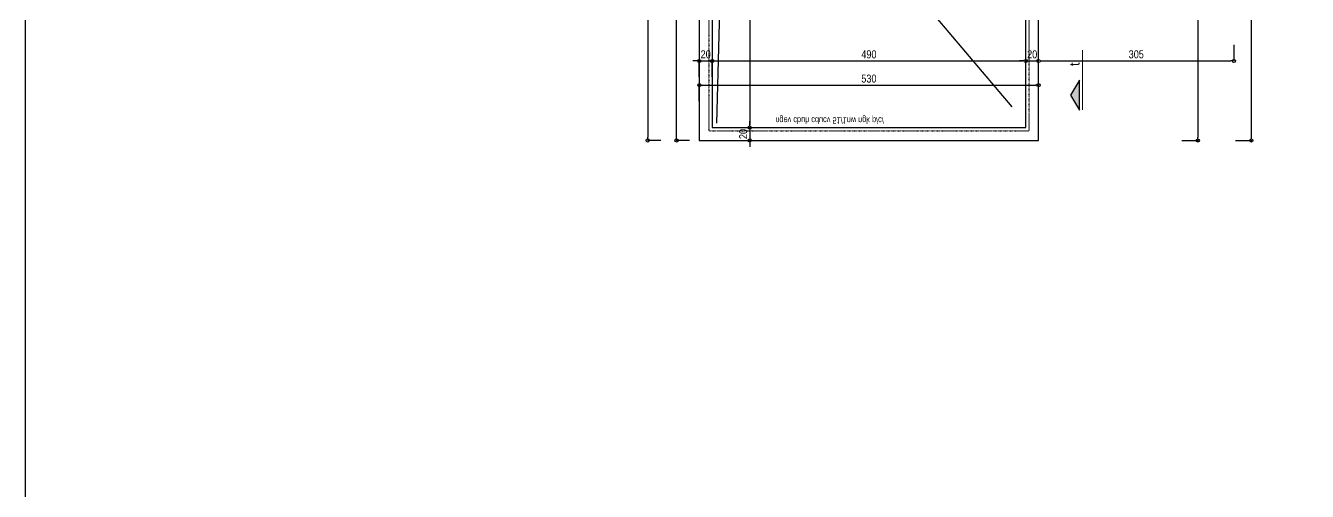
# Model space of a CAD drawing. Header units: millimetres. Extents: x 16987892 to 17014545, y 63475219 to 63484768.
# Drawn here: x 17011338 to 17013339, y 63480599 to 63481326 of the extents above; entities that cross this region are included whole.
import ezdxf

# ---------------------------------------------------------------- set-up
doc = ezdxf.new("R2010")
doc.units = ezdxf.units.MM
doc.header["$LTSCALE"] = 0.01
doc.linetypes.add('ACAD_ISO03W100', pattern=[30, 12, -18])
for name, color, linetype in [('column', 3, 'Continuous'), ('DIM 50', 5, 'Continuous'), ('Hidden', 1, 'ACAD_ISO03W100'), ('SANIT', 5, 'Continuous'), ('Symbols', 1, 'Continuous'), ('Text50', 2, 'Continuous'), ('wall', 2, 'Continuous')]:
    doc.layers.add(name, color=color, linetype=linetype)
doc.styles.add('DIM', font='oron_.shx', dxfattribs={"width": 0.85})
doc.styles.add('MIRYL', font='techno_m')
doc.styles.add('mvt-mirym', font='mvt-mirym.shx')
doc.dimstyles.new('RIKI 1_50', dxfattribs={"dimscale": 5, "dimtxt": 2.5, "dimasz": 1, "dimexe": 0.1, "dimexo": 3, "dimgap": 0.8, "dimtad": 1, "dimdec": 1, "dimrnd": 1, "dimdsep": 46, "dimtxsty": 'DIM', "dimblk": 'DOTBLANK', "dimcen": 0.15, "dimdle": 0.1, "dimclrt": 7, "dimadec": 0, "dimazin": 0, "dimtfac": 1, "dimtdec": 1, "dimtix": 1, "dimtmove": 2, "dimatfit": 3, "dimfxl": 5, "dimfxlon": 1, "dimtolj": 1, "dimarcsym": 0})

# ---------------------------------------------------------------- blocks, each defined once
blk = doc.blocks.new('sec')
h = blk.add_hatch(color=256)
h.dxf.hatch_style = 1
h.paths.add_polyline_path([(1000, 50), (750, 200), (500, 50)])
for p, q in [((500, 50), (750, 200)), ((1000, 50), (500, 50)), ((750, 200), (1000, 50))]:
    blk.add_line(p, q)
at = {"const_width": 20}
blk.add_lwpolyline([(0, 0), (1000, 0)], dxfattribs=at)
blk = doc.blocks.new('_DotBlank')
at = {"color": 0, "linetype": 'ByBlock', "lineweight": -2}
blk.add_line((-0.5, 0), (-1, 0), dxfattribs=at)
blk.add_circle((0, 0), 0.5, dxfattribs=at)
blk = doc.blocks.new('*D670')
at = {"layer": 'DEFPOINTS', "color": 0, "ltscale": 100, "transparency": 16777216}
for p in [(17012354.1, 63482136.8), (17012389.6, 63482136.8), (17012389.6, 63481146.8)]:
    blk.add_point(p, dxfattribs=at)
at = {"layer": 'DIM 50', "color": 0, "lineweight": -2, "ltscale": 100, "transparency": 16777216}
for p, q in [((17012374.6, 63482136.8), (17012353.6, 63482136.8)), ((17012354.1, 63481151.8), (17012354.1, 63482131.8)), ((17012374.6, 63481146.8), (17012353.6, 63481146.8))]:
    blk.add_line(p, q, dxfattribs=at)
at = {"layer": 'DIM 50', "color": 0, "lineweight": -2, "ltscale": 100, "transparency": 16777216, "xscale": 5, "yscale": 5, "zscale": 5}
for p, rotation in [((17012354.1, 63482136.8), 90), ((17012354.1, 63481146.8), 270)]:
    blk.add_blockref('_DotBlank', p, dxfattribs=dict(at, rotation=rotation))
at = {"layer": 'DIM 50', "color": 7, "ltscale": 100, "transparency": 16777216, "insert": (17012343.8, 63481641.8), "char_height": 12.5, "attachment_point": 5, "rotation": 90, "style": 'DIM'}
blk.add_mtext('\\A1;990', dxfattribs=at)
blk = doc.blocks.new('*D642')
at = {"layer": 'DEFPOINTS', "color": 0, "ltscale": 100, "transparency": 16777216}
for p in [(17012344.6, 63482336.8), (17012309.1, 63481146.8), (17012344.6, 63481146.8)]:
    blk.add_point(p, dxfattribs=at)
at = {"layer": 'DIM 50', "color": 0, "lineweight": -2, "ltscale": 100, "transparency": 16777216}
for p, q in [((17012329.6, 63482336.8), (17012308.6, 63482336.8)), ((17012309.1, 63482331.8), (17012309.1, 63481151.8)), ((17012329.6, 63481146.8), (17012308.6, 63481146.8))]:
    blk.add_line(p, q, dxfattribs=at)
at = {"layer": 'DIM 50', "color": 0, "lineweight": -2, "ltscale": 100, "transparency": 16777216, "xscale": 5, "yscale": 5, "zscale": 5}
for p, rotation in [((17012309.1, 63482336.8), 90), ((17012309.1, 63481146.8), 270)]:
    blk.add_blockref('_DotBlank', p, dxfattribs=dict(at, rotation=rotation))
at = {"layer": 'DIM 50', "color": 7, "ltscale": 100, "transparency": 16777216, "insert": (17012298.8, 63481741.8), "char_height": 12.5, "attachment_point": 5, "rotation": 90, "style": 'DIM'}
blk.add_mtext('\\A1;1190', dxfattribs=at)
blk = doc.blocks.new('*D672')
at = {"layer": 'DEFPOINTS', "color": 0, "ltscale": 100, "transparency": 16777216}
for p in [(17012919.5, 63481233), (17012389.6, 63481146.8), (17012919.5, 63481146.7)]:
    blk.add_point(p, dxfattribs=at)
at = {"layer": 'DIM 50', "color": 0, "lineweight": -2, "ltscale": 100, "transparency": 16777216}
for p, q in [((17012389.6, 63481208), (17012389.6, 63481233.5)), ((17012394.6, 63481233), (17012914.5, 63481233)), ((17012919.5, 63481208), (17012919.5, 63481233.5))]:
    blk.add_line(p, q, dxfattribs=at)
at = {"layer": 'DIM 50', "color": 0, "lineweight": -2, "ltscale": 100, "transparency": 16777216, "xscale": 5, "yscale": 5, "zscale": 5, "rotation": 180}
blk.add_blockref('_DotBlank', (17012389.6, 63481233), dxfattribs=at)
at = {"layer": 'DIM 50', "color": 0, "lineweight": -2, "ltscale": 100, "transparency": 16777216, "xscale": 5, "yscale": 5, "zscale": 5}
blk.add_blockref('_DotBlank', (17012919.5, 63481233), dxfattribs=at)
at = {"layer": 'DIM 50', "color": 7, "ltscale": 100, "transparency": 16777216, "insert": (17012654.5, 63481243.2), "char_height": 12.5, "attachment_point": 5, "style": 'DIM'}
blk.add_mtext('\\A1;530', dxfattribs=at)
blk = doc.blocks.new('*D673')
at = {"layer": 'DEFPOINTS', "color": 0, "ltscale": 100, "transparency": 16777216}
for p in [(17012409.6, 63481270.8), (17012409.6, 63481166.8), (17012389.6, 63481146.8)]:
    blk.add_point(p, dxfattribs=at)
at = {"layer": 'DIM 50', "color": 0, "lineweight": -2, "ltscale": 100, "transparency": 16777216}
for p, q in [((17012384.6, 63481270.8), (17012379.6, 63481270.8)), ((17012389.6, 63481245.8), (17012389.6, 63481271.3)), ((17012389.6, 63481270.8), (17012409.6, 63481270.8)), ((17012409.6, 63481245.8), (17012409.6, 63481271.3)), ((17012414.6, 63481270.8), (17012419.6, 63481270.8))]:
    blk.add_line(p, q, dxfattribs=at)
at = {"layer": 'DIM 50', "color": 0, "lineweight": -2, "ltscale": 100, "transparency": 16777216, "xscale": 5, "yscale": 5, "zscale": 5}
blk.add_blockref('_DotBlank', (17012389.6, 63481270.8), dxfattribs=at)
at = {"layer": 'DIM 50', "color": 0, "lineweight": -2, "ltscale": 100, "transparency": 16777216, "xscale": 5, "yscale": 5, "zscale": 5, "rotation": 180}
blk.add_blockref('_DotBlank', (17012409.6, 63481270.8), dxfattribs=at)
at = {"layer": 'DIM 50', "color": 7, "ltscale": 100, "transparency": 16777216, "insert": (17012399.6, 63481281.1), "char_height": 12.5, "attachment_point": 5, "style": 'DIM'}
blk.add_mtext('\\A1;20', dxfattribs=at)
blk = doc.blocks.new('*D674')
at = {"layer": 'DEFPOINTS', "color": 0, "ltscale": 100, "transparency": 16777216}
for p in [(17012899.5, 63481270.8), (17012409.6, 63481166.8), (17012899.5, 63481166.7)]:
    blk.add_point(p, dxfattribs=at)
at = {"layer": 'DIM 50', "color": 0, "lineweight": -2, "ltscale": 100, "transparency": 16777216}
for p, q in [((17012409.6, 63481245.8), (17012409.6, 63481271.3)), ((17012414.6, 63481270.8), (17012894.5, 63481270.8)), ((17012899.5, 63481245.8), (17012899.5, 63481271.3))]:
    blk.add_line(p, q, dxfattribs=at)
at = {"layer": 'DIM 50', "color": 0, "lineweight": -2, "ltscale": 100, "transparency": 16777216, "xscale": 5, "yscale": 5, "zscale": 5, "rotation": 180}
blk.add_blockref('_DotBlank', (17012409.6, 63481270.8), dxfattribs=at)
at = {"layer": 'DIM 50', "color": 0, "lineweight": -2, "ltscale": 100, "transparency": 16777216, "xscale": 5, "yscale": 5, "zscale": 5}
blk.add_blockref('_DotBlank', (17012899.5, 63481270.8), dxfattribs=at)
at = {"layer": 'DIM 50', "color": 7, "ltscale": 100, "transparency": 16777216, "insert": (17012654.5, 63481281.1), "char_height": 12.5, "attachment_point": 5, "style": 'DIM'}
blk.add_mtext('\\A1;490', dxfattribs=at)
blk = doc.blocks.new('*D675')
at = {"layer": 'DEFPOINTS', "color": 0, "ltscale": 100, "transparency": 16777216}
for p in [(17012919.5, 63481270.8), (17012899.5, 63481166.7), (17012919.5, 63481146.7)]:
    blk.add_point(p, dxfattribs=at)
at = {"layer": 'DIM 50', "color": 0, "lineweight": -2, "ltscale": 100, "transparency": 16777216}
for p, q in [((17012894.5, 63481270.8), (17012889.5, 63481270.8)), ((17012899.5, 63481245.8), (17012899.5, 63481271.3)), ((17012899.5, 63481270.8), (17012919.5, 63481270.8)), ((17012919.5, 63481245.8), (17012919.5, 63481271.3)), ((17012924.5, 63481270.8), (17012929.5, 63481270.8))]:
    blk.add_line(p, q, dxfattribs=at)
at = {"layer": 'DIM 50', "color": 0, "lineweight": -2, "ltscale": 100, "transparency": 16777216, "xscale": 5, "yscale": 5, "zscale": 5}
blk.add_blockref('_DotBlank', (17012899.5, 63481270.8), dxfattribs=at)
at = {"layer": 'DIM 50', "color": 0, "lineweight": -2, "ltscale": 100, "transparency": 16777216, "xscale": 5, "yscale": 5, "zscale": 5, "rotation": 180}
blk.add_blockref('_DotBlank', (17012919.5, 63481270.8), dxfattribs=at)
at = {"layer": 'DIM 50', "color": 7, "ltscale": 100, "transparency": 16777216, "insert": (17012909.5, 63481281.1), "char_height": 12.5, "attachment_point": 5, "style": 'DIM'}
blk.add_mtext('\\A1;20', dxfattribs=at)
blk = doc.blocks.new('*D676')
at = {"layer": 'DEFPOINTS', "color": 0, "ltscale": 100, "transparency": 16777216}
for p in [(17013224.6, 63481691.8), (17013224.6, 63481270.8), (17012919.5, 63481146.7)]:
    blk.add_point(p, dxfattribs=at)
at = {"layer": 'DIM 50', "color": 0, "lineweight": -2, "ltscale": 100, "transparency": 16777216}
for p, q in [((17013224.6, 63481295.8), (17013224.6, 63481270.3)), ((17012919.5, 63481245.8), (17012919.5, 63481271.3)), ((17012924.5, 63481270.8), (17013219.6, 63481270.8))]:
    blk.add_line(p, q, dxfattribs=at)
at = {"layer": 'DIM 50', "color": 0, "lineweight": -2, "ltscale": 100, "transparency": 16777216, "xscale": 5, "yscale": 5, "zscale": 5, "rotation": 180}
blk.add_blockref('_DotBlank', (17012919.5, 63481270.8), dxfattribs=at)
at = {"layer": 'DIM 50', "color": 0, "lineweight": -2, "ltscale": 100, "transparency": 16777216, "xscale": 5, "yscale": 5, "zscale": 5}
blk.add_blockref('_DotBlank', (17013224.6, 63481270.8), dxfattribs=at)
at = {"layer": 'DIM 50', "color": 7, "ltscale": 100, "transparency": 16777216, "insert": (17013072, 63481281.1), "char_height": 12.5, "attachment_point": 5, "style": 'DIM'}
blk.add_mtext('\\A1;305', dxfattribs=at)
blk = doc.blocks.new('*D681')
at = {"layer": 'DEFPOINTS', "color": 0, "ltscale": 100, "transparency": 16777216}
for p in [(17012409.6, 63482116.8), (17012409.6, 63481166.8), (17012468.4, 63481166.8)]:
    blk.add_point(p, dxfattribs=at)
at = {"layer": 'DIM 50', "color": 0, "lineweight": -2, "ltscale": 100, "transparency": 16777216}
for p, q in [((17012443.4, 63482116.8), (17012468.9, 63482116.8)), ((17012468.4, 63482111.8), (17012468.4, 63481171.8)), ((17012443.4, 63481166.8), (17012468.9, 63481166.8))]:
    blk.add_line(p, q, dxfattribs=at)
at = {"layer": 'DIM 50', "color": 0, "lineweight": -2, "ltscale": 100, "transparency": 16777216, "xscale": 5, "yscale": 5, "zscale": 5}
for p, rotation in [((17012468.4, 63482116.8), 90), ((17012468.4, 63481166.8), 270)]:
    blk.add_blockref('_DotBlank', p, dxfattribs=dict(at, rotation=rotation))
at = {"layer": 'DIM 50', "color": 7, "ltscale": 100, "transparency": 16777216, "insert": (17012458.2, 63481641.8), "char_height": 12.5, "attachment_point": 5, "rotation": 90, "style": 'DIM'}
blk.add_mtext('\\A1;950', dxfattribs=at)
blk = doc.blocks.new('*D643')
at = {"layer": 'DEFPOINTS', "color": 0, "ltscale": 100, "transparency": 16777216}
for p in [(17012409.6, 63481166.8), (17012389.6, 63481146.8), (17012468.4, 63481146.8)]:
    blk.add_point(p, dxfattribs=at)
at = {"layer": 'DIM 50', "color": 0, "lineweight": -2, "ltscale": 100, "transparency": 16777216}
for p, q in [((17012468.4, 63481171.8), (17012468.4, 63481176.8)), ((17012443.4, 63481166.8), (17012468.9, 63481166.8)), ((17012468.4, 63481166.8), (17012468.4, 63481146.8)), ((17012443.4, 63481146.8), (17012468.9, 63481146.8)), ((17012468.4, 63481141.8), (17012468.4, 63481136.8))]:
    blk.add_line(p, q, dxfattribs=at)
at = {"layer": 'DIM 50', "color": 0, "lineweight": -2, "ltscale": 100, "transparency": 16777216, "xscale": 5, "yscale": 5, "zscale": 5}
for p, rotation in [((17012468.4, 63481166.8), 270), ((17012468.4, 63481146.8), 90)]:
    blk.add_blockref('_DotBlank', p, dxfattribs=dict(at, rotation=rotation))
at = {"layer": 'DIM 50', "color": 7, "ltscale": 100, "transparency": 16777216, "insert": (17012458.2, 63481156.8), "char_height": 12.5, "attachment_point": 5, "rotation": 90, "style": 'DIM'}
blk.add_mtext('\\A1;20', dxfattribs=at)
blk = doc.blocks.new('*D696')
at = {"layer": 'DEFPOINTS', "color": 0, "ltscale": 100, "transparency": 16777216}
for p in [(17012919.6, 63481691.8), (17012919.5, 63481146.7), (17013168.2, 63481146.7)]:
    blk.add_point(p, dxfattribs=at)
at = {"layer": 'DIM 50', "color": 0, "lineweight": -2, "ltscale": 100, "transparency": 16777216}
for p, q in [((17013143.2, 63481691.8), (17013168.7, 63481691.8)), ((17013168.2, 63481686.8), (17013168.2, 63481151.7)), ((17013143.2, 63481146.7), (17013168.7, 63481146.7))]:
    blk.add_line(p, q, dxfattribs=at)
at = {"layer": 'DIM 50', "color": 0, "lineweight": -2, "ltscale": 100, "transparency": 16777216, "xscale": 5, "yscale": 5, "zscale": 5}
for p, rotation in [((17013168.2, 63481691.8), 90), ((17013168.2, 63481146.7), 270)]:
    blk.add_blockref('_DotBlank', p, dxfattribs=dict(at, rotation=rotation))
at = {"layer": 'DIM 50', "color": 7, "ltscale": 100, "transparency": 16777216, "insert": (17013158, 63481419.2), "char_height": 12.5, "attachment_point": 5, "rotation": 90, "style": 'DIM'}
blk.add_mtext('\\A1;545', dxfattribs=at)
blk = doc.blocks.new('*D645')
at = {"layer": 'DEFPOINTS', "color": 0, "ltscale": 100, "transparency": 16777216}
for p in [(17013251.8, 63482336.8), (17013251.8, 63482336.8), (17013003.1, 63481146.7)]:
    blk.add_point(p, dxfattribs=at)
at = {"layer": 'DIM 50', "color": 0, "lineweight": -2, "ltscale": 100, "transparency": 16777216}
for p, q in [((17013251.8, 63482336.8), (17013252.3, 63482336.8)), ((17013251.8, 63481151.7), (17013251.8, 63482331.8)), ((17013226.8, 63481146.7), (17013252.3, 63481146.7))]:
    blk.add_line(p, q, dxfattribs=at)
at = {"layer": 'DIM 50', "color": 0, "lineweight": -2, "ltscale": 100, "transparency": 16777216, "xscale": 5, "yscale": 5, "zscale": 5}
for p, rotation in [((17013251.8, 63482336.8), 90), ((17013251.8, 63481146.7), 270)]:
    blk.add_blockref('_DotBlank', p, dxfattribs=dict(at, rotation=rotation))
at = {"layer": 'DIM 50', "color": 7, "ltscale": 100, "transparency": 16777216, "insert": (17013241.5, 63481741.7), "char_height": 12.5, "attachment_point": 5, "rotation": 90, "style": 'DIM'}
blk.add_mtext('\\A1;1190', dxfattribs=at)

msp = doc.modelspace()

# ---------------------------------------------------------------- linework, layer by layer
at = {"layer": 'column', "ltscale": 100}
for points in [[(17012389.55, 63482136.77), (17012389.55, 63481146.76), (17012919.53, 63481146.7), (17012919.55, 63481691.77)], [(17012409.55, 63482116.77), (17012409.55, 63481166.75), (17012899.53, 63481166.7), (17012899.55, 63481691.77)], [(17012409.55, 63482116.77), (17012409.55, 63481166.75), (17012899.53, 63481166.7), (17012899.55, 63481691.77)]]:
    msp.add_lwpolyline(points, dxfattribs=at)
at = {"layer": 'Hidden'}
msp.add_lwpolyline([(17012904.55, 63481346.75), (17012904.55, 63481706.77), (17013209.55, 63481706.77), (17013209.55, 63482121.77), (17012404.55, 63482121.77), (17012404.55, 63481161.75), (17012904.53, 63481161.7), (17012904.55, 63481691.77)], dxfattribs=at)
at = {"layer": 'SANIT', "ltscale": 100}
for p, q in [((17012430.56, 63481710.75), (17012416.26, 63481173.71)), ((17012444.56, 63481710.75), (17012877.58, 63481198.98))]:
    msp.add_line(p, q, dxfattribs=at)
at = {"layer": 'wall', "ltscale": 100}
msp.add_lwpolyline([(17011337.66, 63483750.93), (17014487.35, 63483750.93), (17014487.35, 63475219.2), (17011337.66, 63475219.2)], close=True, dxfattribs=at)

# ---------------------------------------------------------------- block references
at = {"layer": 'Symbols', "xscale": -0.09375, "yscale": 0.09375, "zscale": 0.09375, "rotation": 90}
msp.add_blockref('sec', (17012988.05, 63481287.76), dxfattribs=at)

# ---------------------------------------------------------------- texts
at = {"layer": 'Symbols', "style": 'mvt-mirym'}
msp.add_text('t', height=15.62, rotation=90, dxfattribs=at).set_placement((17012983.36, 63481262.86))
at = {"layer": 'Text50', "style": 'MIRYL', "text_generation_flag": 2}
msp.add_text('ngev cbuh cducv 51/1nw ngk p/c/', height=10, rotation=180, dxfattribs=at).set_placement((17012508.42, 63481183.04))

# ---------------------------------------------------------------- dimensions: what is measured, and where the dimension line sits
at = {"layer": 'DIM 50', "ltscale": 100}
for base, p1, p2, angle, picture, middle in [((17012309.09, 63481146.76), (17012344.58, 63482336.77), (17012344.58, 63481146.76), 90, '*D642', (17012298.84, 63481741.76)), ((17013251.79, 63482336.77), (17013003.12, 63481146.7), (17013251.79, 63482336.77), 90, '*D645', (17013241.54, 63481741.73)), ((17012354.07, 63482136.77), (17012389.55, 63481146.76), (17012389.55, 63482136.77), 90, '*D670', (17012343.82, 63481641.76)), ((17012468.45, 63481166.75), (17012409.55, 63482116.77), (17012409.55, 63481166.75), 90, '*D681', (17012458.2, 63481641.76)), ((17013224.55, 63481270.82), (17012919.53, 63481146.7), (17013224.55, 63481691.77), 180, '*D676', (17013072.04, 63481281.07)), ((17013168.2, 63481146.7), (17012919.55, 63481691.77), (17012919.53, 63481146.7), 90, '*D696', (17013157.95, 63481419.23)), ((17012409.55, 63481270.82), (17012389.55, 63481146.76), (17012409.55, 63481166.75), 180, '*D673', (17012399.55, 63481281.07)), ((17012899.53, 63481270.82), (17012409.55, 63481166.75), (17012899.53, 63481166.7), 180, '*D674', (17012654.54, 63481281.07)), ((17012919.53, 63481270.82), (17012899.53, 63481166.7), (17012919.53, 63481146.7), 180, '*D675', (17012909.53, 63481281.07)), ((17012919.53, 63481232.95), (17012389.55, 63481146.76), (17012919.53, 63481146.7), 180, '*D672', (17012654.54, 63481243.2)), ((17012468.45, 63481146.76), (17012409.55, 63481166.75), (17012389.55, 63481146.76), 90, '*D643', (17012458.2, 63481156.75))]:
    dim = msp.add_linear_dim(base=base, p1=p1, p2=p2, angle=angle, dimstyle='RIKI 1_50', dxfattribs=at)
    dim.commit()
    dim.dimension.update_dxf_attribs({"geometry": picture, "text_midpoint": middle})

doc.saveas('drawing.dxf')
